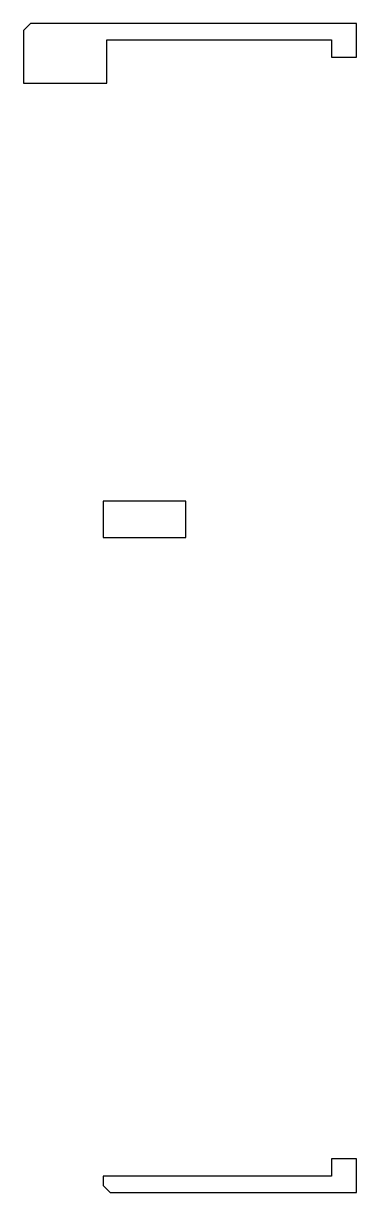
# Model space of a CAD drawing. Header units: millimetres. Extents: x -88 to 4, y -6 to 317.
import ezdxf

# ---------------------------------------------------------------- set-up
doc = ezdxf.new("R2010")
doc.units = ezdxf.units.MM
doc.layers.get('0').update_dxf_attribs({"linetype": 'CONTINUOUS'})

msp = doc.modelspace()

# ---------------------------------------------------------------- linework, layer by layer
for points in [[(3.57, 307.35), (3.57, 316.7), (-86.43, 316.7), (-88.43, 314.7), (-88.43, 300.2), (-65.43, 300.2), (-65.43, 312.2), (-3.38, 312.2), (-3.38, 307.35)], [(-43.6, 185.05), (-66.43, 185.05), (-66.43, 175.05), (-43.6, 175.05)], [(-64.43, -5.55), (3.57, -5.55), (3.57, 3.8), (-3.38, 3.8), (-3.38, -1.05), (-66.43, -1.05), (-66.43, -3.55)]]:
    msp.add_lwpolyline(points, close=True)

doc.saveas('drawing.dxf')
